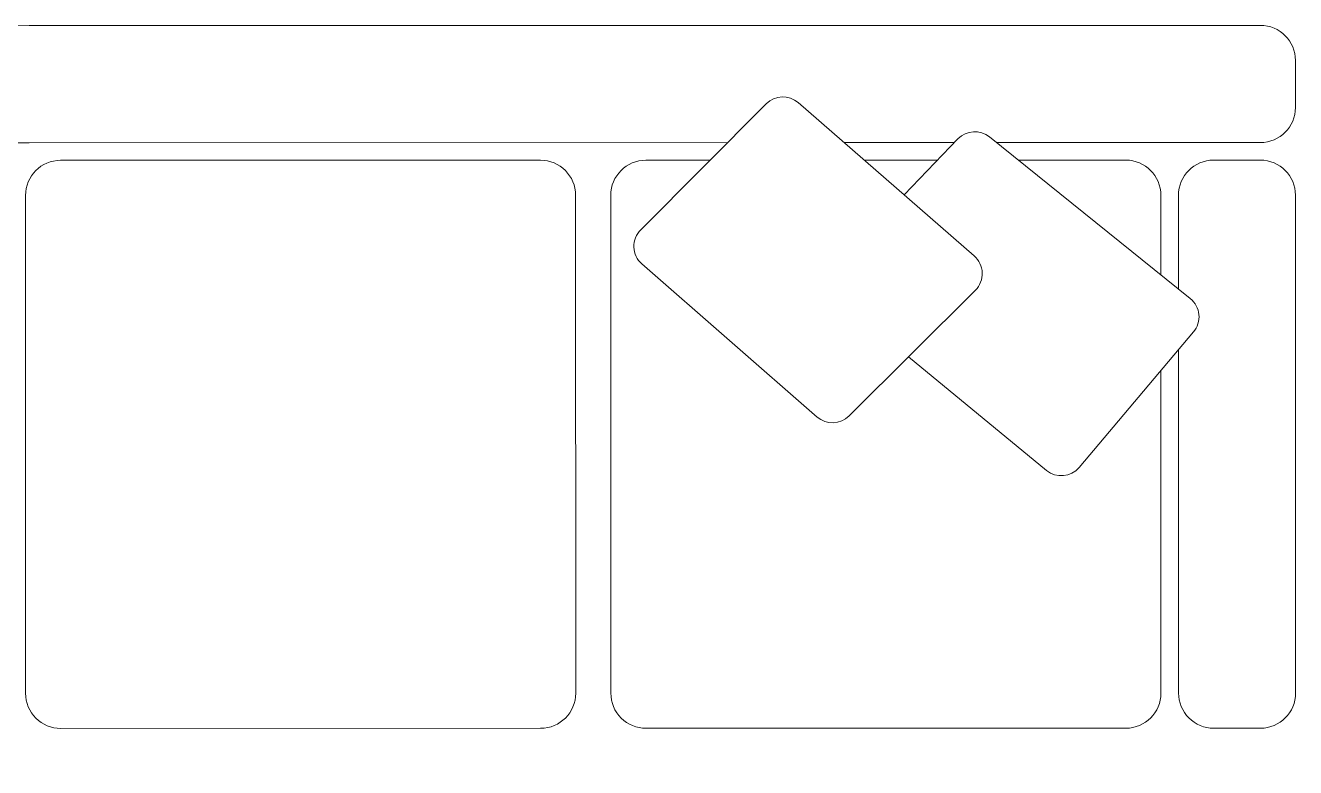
# Model space of a CAD drawing. Header units: inches. Extents: x -422522 to 22891, y -2973 to 414515.
# Drawn here: x 22330.2 to 22455.7, y 5314.6 to 5387.9 of the extents above; entities that cross this region are included whole.
import ezdxf

# ---------------------------------------------------------------- set-up
doc = ezdxf.new("R2010")
doc.units = ezdxf.units.IN
doc.header["$MEASUREMENT"] = 0
doc.layers.add('ARREDAMENTO', color=8, linetype='Continuous', lineweight=13)

msp = doc.modelspace()

# ---------------------------------------------------------------- linework, layer by layer
at = {"layer": 'ARREDAMENTO'}
for p, q in [((22452.1844, 5387.87479), (22330.56945, 5387.85484)), ((22455.65474, 5379.78099), (22455.65398, 5384.40634)), ((22403.37188, 5380.14041), (22390.97267, 5367.70147)), ((22423.91683, 5365.12275), (22406.52783, 5380.25244)), ((22445.26216, 5360.90269), (22425.42877, 5376.8751)), ((22399.54649, 5376.30277), (22330.57135, 5376.29145)), ((22421.9545, 5376.30644), (22411.06514, 5376.30466)), ((22422.31228, 5376.67801), (22416.98944, 5371.15009)), ((22452.18629, 5376.3114), (22426.13403, 5376.30713)), ((22381.07177, 5374.56523), (22333.66189, 5374.55745)), ((22397.81724, 5374.56798), (22391.47881, 5374.56694)), ((22420.28407, 5374.57166), (22413.05829, 5374.57048)), ((22438.88868, 5374.57471), (22428.28738, 5374.57297)), ((22452.18658, 5374.57689), (22447.56122, 5374.57614)), ((22330.19345, 5371.08787), (22330.20151, 5321.94349)), ((22384.54941, 5321.9524), (22384.54135, 5371.09678)), ((22388.01843, 5321.95297), (22388.01037, 5371.09735)), ((22442.35956, 5363.24024), (22442.35827, 5371.10627)), ((22444.0943, 5361.84321), (22444.09278, 5371.10655)), ((22455.66422, 5321.96407), (22455.65616, 5371.10845)), ((22391.08952, 5364.32671), (22408.39684, 5349.21506)), ((22411.54927, 5349.31789), (22424.03017, 5361.73879)), ((22434.28613, 5344.2409), (22445.57832, 5357.60912)), ((22444.10084, 5321.96217), (22444.09528, 5355.85343)), ((22431.05138, 5343.94626), (22417.41116, 5355.15161)), ((22442.36633, 5321.96189), (22442.36111, 5353.80043)), ((22333.67109, 5318.47504), (22381.08096, 5318.48282)), ((22391.48801, 5318.48452), (22438.89788, 5318.4923)), ((22447.57042, 5318.49372), (22452.19578, 5318.49448))]:
    msp.add_line(p, q, dxfattribs=at)
for centre, radius, start, end in [((22330.58146, 5314.62007), 73.23477, 90.0093978, 180.0093978), ((22452.18496, 5384.40577), 3.46902, 0.0093978, 90.0093978), ((22405.0098, 5378.50772), 2.31268, 48.974372, 135.0916526), ((22452.18572, 5379.78042), 3.46902, 270.0093978, 0.0093978), ((22423.9782, 5375.0739), 2.31268, 51.1544919, 136.0827569), ((22330.58146, 5314.62007), 61.67138, 90.0093978, 180.0093978), ((22333.66246, 5371.08844), 3.46902, 90.0093978, 180.0093978), ((22381.07233, 5371.09621), 3.46902, 0.0093978, 90.0093978), ((22391.47938, 5371.09792), 3.46902, 90.0093978, 180.0093978), ((22438.88925, 5371.1057), 3.46902, 0.0093978, 90.0093978), ((22447.56179, 5371.10712), 3.46902, 90.0093978, 180.0093978), ((22452.18715, 5371.10788), 3.46902, 0.0093978, 90.0093978), ((22392.61059, 5366.06878), 2.31268, 135.0916526, 228.874606), ((22422.3988, 5363.37803), 2.31268, 314.8619511, 48.974372), ((22443.8116, 5359.10149), 2.31268, 319.8120702, 51.1544919), ((22409.91791, 5350.95714), 2.31268, 228.874606, 314.8619511), ((22432.5194, 5345.73326), 2.31268, 230.5971162, 319.8120702), ((22333.67052, 5321.94406), 3.46902, 180.0093978, 270.0093978), ((22381.0804, 5321.95183), 3.46902, 270.0093978, 0.0093978), ((22391.48744, 5321.95354), 3.46902, 180.0093978, 270.0093978), ((22438.89731, 5321.96132), 3.46902, 270.0093978, 0.0093978), ((22447.56985, 5321.96274), 3.46902, 180.0093978, 270.0093978), ((22452.19521, 5321.9635), 3.46902, 270.0093978, 0.0093978)]:
    msp.add_arc(centre, radius, start, end, dxfattribs=at)

doc.saveas('drawing.dxf')
